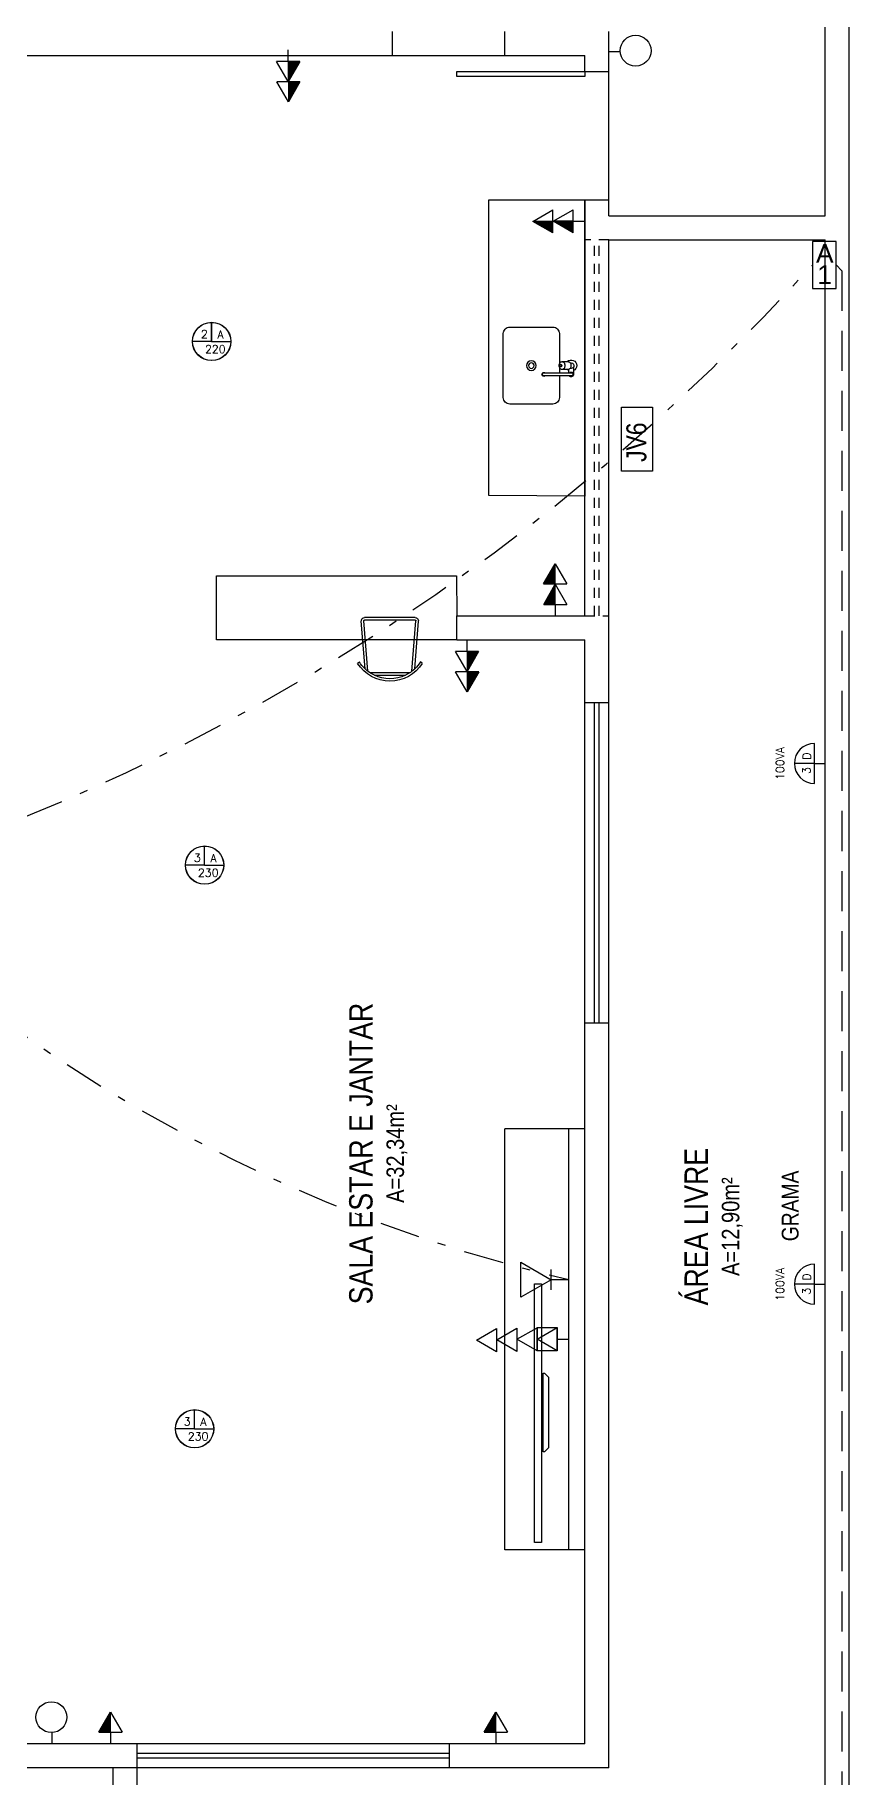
# Model space of a CAD drawing. Header units: millimetres. Extents: x 2718 to 3327, y 272 to 594.
# Drawn here: x 3274.97 to 3285.14, y 425.28 to 447.05 of the extents above; entities that cross this region are included whole.
import ezdxf
from ezdxf.enums import TextEntityAlignment as Align

# ---------------------------------------------------------------- set-up
doc = ezdxf.new("R2010")
doc.units = ezdxf.units.MM
doc.header["$MEASUREMENT"] = 0
for name, pattern in [('CONTINU', [0]), ('DASHDOT', [1, 0.5, -0.25, 0, -0.25]), ('DASHDOT2', [0.5, 0.25, -0.125, 0, -0.125]), ('DASHED', [0.75, 0.5, -0.25]), ('HIDDEN2', [0.1875, 0.125, -0.0625])]:
    doc.linetypes.add(name, pattern=pattern)
doc.layers.get('0').update_dxf_attribs({"linetype": 'CONTINUOUS'})
for name, color, linetype in [('E-txt-g', 3, 'CONTINUOUS'), ('HIDROSSANITÁRIO', 8, 'CONTINUOUS'), ('Iluminação_Arandela', 50, 'CONTINUOUS'), ('Iluminação_Teto', 50, 'CONTINUOUS'), ('PONTOS_ELETRICOS', 2, 'CONTINUOUS'), ('Segurança', 170, 'CONTINUOUS'), ('Tomadas_Interruptores', 50, 'CONTINUOUS'), ('TXT_0', 7, 'CONTINUOUS')]:
    doc.layers.add(name, color=color, linetype=linetype)
for name, color, linetype, lineweight in [('E-Txt-W', 7, 'CONTINUOUS', 20), ('Eletroduto_Parede', 200, 'DASHED', 30), ('Eletroduto_Piso', 32, 'DASHDOT', 30)]:
    doc.layers.add(name, color=color, linetype=linetype, lineweight=lineweight)
doc.styles.add('ARIAL', font='arial.ttf', dxfattribs={"height": 2})
doc.styles.add('F2', font='ARIALN.TTF')
doc.styles.add('PADRAO_TXT', font='romans.shx')
doc.styles.add('REG60', font='romans.shx', dxfattribs={"width": 0.8, "height": 0.15})
doc.styles.add('REG80', font='romans.shx', dxfattribs={"width": 0.8, "height": 0.2})
doc.styles.add('ROMANS', font='romans.shx', dxfattribs={"height": 0.1})

# ---------------------------------------------------------------- blocks, each defined once
blk = doc.blocks.new('Cuba coz')
at = {"color": 8}
blk.add_line((7.5, -4.5), (7.5, -2.4), dxfattribs=at)
for points in [[(13.4, -6.5), (13.4, -20, 0.414214), (17.4, -24), (44.4, -24, 0.414214), (48.4, -20), (48.4, 20, 0.414214), (44.4, 24), (17.4, 24, 0.414214), (13.4, 20), (13.4, 0.7)], [(6.7, 1.7), (6, 1.7, 0.546464), (4.4, -0.7, -0.10784), (4.5, -1.1), (4.5, -5.5)], [(11.7, 2.5), (8, 2.5, 0.133256), (7.3, 2.3, 0.106756), (6.7, 1.8, 0.082828), (6.3, 1, 0.071352), (6.2, 0, 0.071352), (6.3, -1, 0.082828), (6.7, -1.8, 0.106756), (7.3, -2.3, 0.133256), (8, -2.5), (11.7, -2.5)], [(4.4, -0.7, 0.293273), (6, -1.8), (6.7, -1.8)], [(13.4, -1), (13.4, -4.5, 0.414214)]]:
    blk.add_lwpolyline(points, format="xyb", dxfattribs=at)
for points in [[(11.7, -2.5, 0.133256), (12.4, -2.3, 0.106756), (13, -1.8, 0.082828), (13.3, -1, 0.071352), (13.5, 0, 0.071352), (13.3, 1, 0.082828), (13, 1.8, 0.106756), (12.4, 2.3, 0.133256), (11.7, 2.5, 0.133256), (11.1, 2.3, 0.106756), (10.5, 1.8, 0.082828), (10.1, 1, 0.071352), (10, 0, 0.071352), (10.1, -1, 0.082828), (10.5, -1.8, 0.106756), (11.1, -2.3, 0.133256)], [(12.5, 0.7, 0.133256), (12.3, 0.7, 0.106756), (12.1, 0.5, 0.082828), (12, 0.3, 0.071352), (11.9, 0, 0.071352), (12, -0.3, 0.082828), (12.1, -0.5, 0.106756), (12.3, -0.7, 0.133256), (12.5, -0.8, 0.133256), (12.7, -0.7, 0.106756), (12.8, -0.5, 0.082828), (13, -0.3, 0.071352), (13, 0, 0.071352), (13, 0.3, 0.082828), (12.8, 0.5, 0.106756), (12.7, 0.7, 0.133256)], [(6, -6.5), (23, -6.5, 1), (23, -4.5), (6, -4.5, 1)]]:
    blk.add_lwpolyline(points, format="xyb", close=True, dxfattribs=at)
for radius in [3, 1.75]:
    blk.add_circle((30.9, 0), radius, dxfattribs=at)
for centre, radius, start, end in [((6, 0), 3.5, 45.5847, 244.6231), ((6, -5.5), 1.5, 41.8103, 318.1897), ((6, 0), 3.5, 295.3769, 314.4153), ((23, -5.5), 1.25, 233.1301, 126.8699)]:
    blk.add_arc(centre, radius, start, end, dxfattribs=at)
blk = doc.blocks.new('cadeira3')
at = {"color": 8}
for p, q in [((332.1, -203.5), (329.2, -240.8)), ((334.3, -201.7), (331.2, -241)), ((335.9, -200.5), (367.1, -200.5)), ((339.4, -198.5), (363.6, -198.5)), ((368.7, -201.7), (371.8, -241)), ((370.9, -203.5), (373.8, -240.8)), ((326.2, -207.8), (327.7, -208.9)), ((376.8, -207.8), (375.3, -208.9)), ((371.3, -241.5), (331.7, -241.5)), ((371.3, -243.5), (331.7, -243.5))]:
    blk.add_line(p, q, dxfattribs=at)
for centre, radius, start, end in [((351.5, -223.9), 30, 32.591, 147.409), ((351.5, -223.9), 28.2, 133.4739, 147.6689), ((351.5, -223.9), 28.2, 115.4935, 133.4739), ((351.5, -223.9), 28.2, 64.5065, 115.4935), ((351.5, -223.9), 28.2, 46.5261, 64.5065), ((351.5, -223.9), 28.2, 32.3311, 46.5261), ((331.7, -241), 2.5, 175.5276, 270), ((331.7, -241), 0.5, 175.5276, 270), ((371.3, -241), 2.5, 270, 4.4724), ((371.3, -241), 0.5, 270, 4.4724)]:
    blk.add_arc(centre, radius, start, end, dxfattribs=at)
blk = doc.blocks.new('TXT-AMB75')
at = {"layer": 'E-txt-g', "style": 'REG80', "width": 0.8, "flags": 8}
blk.add_attdef('TXT', text='', height=0.2, dxfattribs=at).set_placement((0.005, 0.296), align=Align.CENTER)
at = {"layer": 'E-Txt-W', "style": 'REG60', "width": 0.8, "flags": 8}
blk.add_attdef('TXT', text='', height=0.15, dxfattribs=at).set_placement((0.005, 0.027), align=Align.CENTER)
blk = doc.blocks.new('luminaria3')
at = {"layer": 'PONTOS_ELETRICOS'}
for p, q in [((0, 0.133), (0, 0.383)), ((-0.09, 0), (0.09, 0)), ((0, 0.133), (0, 0))]:
    blk.add_line(p, q, dxfattribs=at)
blk.add_lwpolyline([(0.25, 0.133, 1), (-0.25, 0.133)], format="xyb", close=True, dxfattribs=at)
at = {"layer": 'TXT_0', "style": 'PADRAO_TXT', "flags": 8}
for tag, p in [('PO', (-0.001, 0.563)), ('CI', (-0.089, 0.232)), ('CO', (0.091, 0.229))]:
    blk.add_attdef(tag, text='', height=0.1, dxfattribs=at).set_placement(p, align=Align.MIDDLE)

msp = doc.modelspace()

# ---------------------------------------------------------------- hatches: boundary and pattern name
at = {"layer": 'Tomadas_Interruptores'}
h = msp.add_hatch(color=256, dxfattribs=at)
h.dxf.hatch_style = 1
h.paths.add_polyline_path([(3278.134, 446.463), (3278.278, 446.713), (3278.134, 446.713)])
h = msp.add_hatch(color=256, dxfattribs=at)
h.dxf.hatch_style = 1
h.paths.add_polyline_path([(3278.135, 446.207), (3278.28, 446.458), (3278.135, 446.458)])
h = msp.add_hatch(color=256, dxfattribs=at)
h.dxf.hatch_style = 1
h.paths.add_polyline_path([(3281.187, 444.715), (3281.437, 444.571), (3281.437, 444.715)])
h = msp.add_hatch(color=256, dxfattribs=at)
h.dxf.hatch_style = 1
h.paths.add_polyline_path([(3281.442, 444.717), (3281.693, 444.572), (3281.693, 444.717)])
h = msp.add_hatch(color=256, dxfattribs=at)
h.dxf.hatch_style = 1
h.paths.add_polyline_path([(3281.467, 440.436), (3281.322, 440.186), (3281.467, 440.186)])
h = msp.add_hatch(color=256, dxfattribs=at)
h.dxf.hatch_style = 1
h.paths.add_polyline_path([(3281.468, 440.181), (3281.324, 439.93), (3281.468, 439.93)])
h = msp.add_hatch(color=256, dxfattribs=at)
h.dxf.hatch_style = 1
h.paths.add_polyline_path([(3280.366, 439.09), (3280.511, 439.341), (3280.366, 439.341)])
h = msp.add_hatch(color=256, dxfattribs=at)
h.dxf.hatch_style = 1
h.paths.add_polyline_path([(3280.367, 438.835), (3280.512, 439.086), (3280.367, 439.086)])
h = msp.add_hatch(color=256, dxfattribs=at)
h.dxf.hatch_style = 1
h.paths.add_polyline_path([(3275.914, 426.087), (3275.769, 425.837), (3275.914, 425.837)])
h = msp.add_hatch(color=256, dxfattribs=at)
h.dxf.hatch_style = 1
h.paths.add_polyline_path([(3280.726, 426.087), (3280.581, 425.837), (3280.726, 425.837)])

# ---------------------------------------------------------------- linework, layer by layer
at = {"layer": 'Eletroduto_Parede', "lineweight": 30}
for p, q in [((3284.974, 444.17), (3285.046, 444.098)), ((3285.046, 444.098), (3285.046, 418.811))]:
    msp.add_line(p, q, dxfattribs=at)
at = {"layer": 'Eletroduto_Piso', "lineweight": 30}
for centre, radius, start, end in [((3264.448, 462.546), 27.332, 287.7527, 317.7527), ((3286.028, 450.379), 19.39, 226.9124, 256.9124)]:
    msp.add_arc(centre, radius, start, end, dxfattribs=at)
at = {"layer": 'HIDROSSANITÁRIO', "color": 8, "linetype": 'Continuous'}
for p, q in [((3285.137, 417.686), (3285.137, 462.686)), ((3284.837, 444.786), (3284.837, 462.386)), ((3279.437, 446.786), (3279.437, 447.086)), ((3280.837, 446.786), (3280.837, 447.086)), ((3282.137, 446.586), (3282.137, 447.086)), ((3272.337, 446.786), (3279.437, 446.786)), ((3279.437, 446.786), (3280.837, 446.786)), ((3280.837, 446.786), (3281.837, 446.786)), ((3281.837, 446.586), (3281.837, 446.786)), ((3281.837, 446.586), (3282.137, 446.586)), ((3282.137, 444.986), (3282.137, 446.586)), ((3281.837, 439.786), (3281.837, 444.986)), ((3281.837, 444.986), (3282.137, 444.986)), ((3282.137, 444.786), (3282.137, 444.986)), ((3282.137, 444.786), (3284.837, 444.786)), ((3282.137, 438.703), (3282.137, 444.486)), ((3282.137, 444.486), (3284.837, 444.486)), ((3284.837, 418.386), (3284.837, 444.486)), ((3277.237, 439.486), (3277.237, 440.286)), ((3277.237, 440.286), (3280.233, 440.286)), ((3280.233, 440.286), (3280.237, 439.786)), ((3280.237, 439.786), (3281.837, 439.786)), ((3280.237, 439.486), (3280.237, 439.786)), ((3280.237, 439.486), (3277.237, 439.486)), ((3280.237, 439.486), (3281.837, 439.486)), ((3281.837, 438.703), (3281.837, 439.486)), ((3281.837, 438.703), (3282.137, 438.703)), ((3281.837, 434.703), (3281.837, 438.703)), ((3281.957, 434.703), (3281.957, 438.703)), ((3282.017, 434.703), (3282.017, 438.703)), ((3282.137, 434.703), (3282.137, 438.703)), ((3281.837, 425.692), (3281.837, 434.703)), ((3281.837, 434.703), (3282.137, 434.703)), ((3282.137, 425.392), (3282.137, 434.703)), ((3276.244, 425.692), (3274.371, 425.692)), ((3280.144, 425.692), (3276.244, 425.692)), ((3276.244, 425.692), (3276.244, 425.392)), ((3281.837, 425.692), (3280.144, 425.692)), ((3280.144, 425.692), (3280.144, 425.392)), ((3276.244, 425.392), (3274.246, 425.392)), ((3280.144, 425.572), (3276.244, 425.572)), ((3280.144, 425.512), (3276.244, 425.512)), ((3276.244, 425.512), (3276.244, 423.685)), ((3280.144, 425.392), (3276.244, 425.392)), ((3282.137, 425.392), (3280.144, 425.392))]:
    msp.add_line(p, q, dxfattribs=at)
at = {"layer": 'HIDROSSANITÁRIO', "color": 8, "linetype": 'HIDDEN2'}
for p, q in [((3282.137, 444.486), (3281.837, 444.486)), ((3281.957, 439.786), (3281.957, 444.486)), ((3282.017, 439.786), (3282.017, 444.486)), ((3281.837, 439.786), (3282.137, 439.786))]:
    msp.add_line(p, q, dxfattribs=at)
at = {"layer": 'HIDROSSANITÁRIO', "color": 8, "linetype": 'CONTINU'}
for p, q in [((3280.837, 428.118), (3280.837, 433.378)), ((3281.837, 433.378), (3280.837, 433.378)), ((3281.637, 428.118), (3281.637, 433.378)), ((3281.837, 428.118), (3280.837, 428.118))]:
    msp.add_line(p, q, dxfattribs=at)
at = {"layer": 'HIDROSSANITÁRIO', "color": 8, "linetype": 'DASHDOT2'}
msp.add_line((3275.944, 425.392, 3.659), (3275.944, 420.994, 3.659), dxfattribs=at)
at = {"layer": 'HIDROSSANITÁRIO', "color": 8, "linetype": 'Continuous'}
msp.add_lwpolyline([(3281.837, 446.586), (3281.837, 446.526), (3280.237, 446.526), (3280.237, 446.586)], close=True, dxfattribs=at)
at = {"layer": 'HIDROSSANITÁRIO', "color": 8, "linetype": 'CONTINU'}
for points in [[(3280.637, 441.288), (3280.637, 444.986), (3281.837, 444.986), (3281.837, 441.281)], [(3281.21, 431.442), (3281.295, 431.442), (3281.295, 428.209), (3281.21, 428.209)], [(3281.315, 430.325), (3281.332, 430.325), (3281.383, 430.274), (3281.383, 429.39), (3281.332, 429.339), (3281.315, 429.339)]]:
    msp.add_lwpolyline(points, close=True, dxfattribs=at)
at = {"layer": 'HIDROSSANITÁRIO', "color": 8, "elevation": 3.659}
msp.add_lwpolyline([(3282.294, 441.595), (3282.294, 442.395), (3282.683, 442.395), (3282.683, 441.595)], close=True, dxfattribs=at)
at = {"layer": 'Iluminação_Teto'}
for p, q in [((3277.177, 443.214), (3277.177, 443.453)), ((3277.177, 443.214), (3277.177, 443.453)), ((3277.178, 443.215, -0.26), (3277.178, 443.454, -0.26)), ((3277.177, 443.214), (3276.938, 443.214)), ((3277.177, 443.214), (3276.938, 443.214)), ((3277.178, 443.215, -0.26), (3276.939, 443.215, -0.26)), ((3277.179, 443.218), (3277.175, 443.214)), ((3277.179, 443.218), (3277.175, 443.214)), ((3277.179, 443.219, -0.26), (3277.176, 443.215, -0.26)), ((3277.176, 443.214, 0.983), (3277.179, 443.217, 0.985)), ((3277.176, 443.214, 0.983), (3277.179, 443.217, 0.985)), ((3277.18, 443.216, -0.13), (3277.176, 443.214, -0.13)), ((3277.18, 443.216, -0.13), (3277.176, 443.214, -0.13)), ((3277.176, 443.215, -0.26), (3277.178, 443.214, -0.26)), ((3277.176, 443.215, -0.26), (3277.178, 443.214, -0.26)), ((3277.177, 443.219), (3277.182, 443.214)), ((3277.177, 443.219), (3277.182, 443.214)), ((3277.177, 443.218), (3277.181, 443.214)), ((3277.177, 443.218), (3277.181, 443.214)), ((3277.177, 443.215, 0.724), (3277.18, 443.218, 0.726)), ((3277.18, 443.217, -0.39), (3277.177, 443.215, -0.39)), ((3277.18, 443.216, 7.318), (3277.177, 443.214, 7.308)), ((3277.18, 443.216, 7.318), (3277.177, 443.214, 7.308)), ((3277.177, 443.216, -0.52), (3277.179, 443.215, -0.52)), ((3277.177, 443.215, 0.073), (3277.18, 443.214, 0.073)), ((3277.177, 443.215, 0.073), (3277.18, 443.214, 0.073)), ((3277.177, 443.214), (3277.417, 443.214)), ((3277.177, 443.214), (3277.417, 443.214)), ((3277.178, 443.22, -0.26), (3277.183, 443.215, -0.26)), ((3277.178, 443.219, -0.26), (3277.181, 443.215, -0.26)), ((3277.181, 443.217, 7.058), (3277.178, 443.215, 7.049)), ((3277.178, 443.216, -0.187), (3277.181, 443.215, -0.187)), ((3277.178, 443.215, -0.26), (3277.417, 443.215, -0.26)), ((3277.09, 436.672), (3277.09, 436.911)), ((3277.089, 436.671, 0.26), (3276.85, 436.671, 0.26)), ((3277.089, 436.671, 0.26), (3277.328, 436.671, 0.26)), ((3277.09, 436.672), (3277.329, 436.672)), ((3276.964, 429.628, 0.26), (3276.964, 429.867, 0.26)), ((3276.965, 429.629), (3276.965, 429.868)), ((3276.964, 429.628, 0.26), (3276.725, 429.628, 0.26)), ((3276.965, 429.629), (3276.726, 429.629)), ((3276.965, 429.632, 0.26), (3276.962, 429.628, 0.26)), ((3276.962, 429.628, 1.243), (3276.965, 429.631, 1.245)), ((3276.966, 429.63, 0.13), (3276.962, 429.628, 0.13)), ((3276.966, 429.633), (3276.963, 429.629)), ((3276.963, 429.629, 0.983), (3276.966, 429.633, 0.985)), ((3276.967, 429.631, -0.13), (3276.963, 429.629, -0.13)), ((3276.966, 429.63, 7.578), (3276.963, 429.628, 7.568)), ((3276.963, 429.629), (3276.964, 429.628)), ((3276.964, 429.633, 0.26), (3276.968, 429.628, 0.26)), ((3276.964, 429.632, 0.26), (3276.967, 429.628, 0.26)), ((3276.967, 429.631, 7.318), (3276.964, 429.629, 7.308)), ((3276.964, 429.63, 0.333), (3276.966, 429.628, 0.333)), ((3276.964, 429.63, -0.26), (3276.965, 429.629, -0.26)), ((3276.964, 429.628, 0.26), (3277.203, 429.628, 0.26)), ((3276.965, 429.634), (3276.969, 429.629)), ((3276.965, 429.633), (3276.968, 429.629)), ((3276.965, 429.631, 0.073), (3276.967, 429.629, 0.073)), ((3276.965, 429.629), (3277.204, 429.629))]:
    msp.add_line(p, q, dxfattribs=at)
for centre in [(3277.177, 443.214), (3277.177, 443.214), (3277.178, 443.215, -0.26), (3277.089, 436.671, 0.26), (3277.09, 436.672), (3276.964, 429.628, 0.26), (3276.965, 429.629)]:
    msp.add_circle(centre, 0.239, dxfattribs=at)
at = {"layer": 'Segurança'}
for p, q in [((3281.036, 431.712), (3281.417, 431.492)), ((3281.036, 431.272), (3281.036, 431.712)), ((3281.417, 431.492), (3281.036, 431.272)), ((3281.417, 431.492), (3281.417, 431.618)), ((3281.637, 431.492), (3281.417, 431.492)), ((3281.417, 431.366), (3281.417, 431.492))]:
    msp.add_line(p, q, dxfattribs=at)
msp.add_lwpolyline([(3284.681, 443.877), (3284.974, 443.877), (3284.974, 444.463), (3284.681, 444.463)], close=True, dxfattribs=at)
at = {"layer": 'Tomadas_Interruptores'}
for p, q in [((3278.278, 446.713), (3277.989, 446.713)), ((3278.134, 446.463), (3277.989, 446.713)), ((3278.134, 446.713), (3278.134, 446.858)), ((3278.278, 446.713), (3278.134, 446.463)), ((3278.134, 446.713), (3278.134, 446.463)), ((3282.137, 446.836), (3282.278, 446.836)), ((3278.28, 446.458), (3277.991, 446.458)), ((3278.135, 446.207), (3277.991, 446.458)), ((3278.28, 446.458), (3278.135, 446.207)), ((3278.135, 446.458), (3278.135, 446.207)), ((3281.187, 444.715), (3281.437, 444.86)), ((3281.437, 444.571), (3281.437, 444.86)), ((3281.442, 444.717), (3281.693, 444.861)), ((3281.693, 444.572), (3281.693, 444.861)), ((3281.437, 444.571), (3281.187, 444.715)), ((3281.437, 444.715), (3281.187, 444.715)), ((3281.693, 444.572), (3281.442, 444.717)), ((3281.693, 444.717), (3281.442, 444.717)), ((3281.693, 444.717), (3281.837, 444.717)), ((3281.322, 440.186), (3281.467, 440.436)), ((3281.467, 440.436), (3281.611, 440.186)), ((3281.467, 440.186), (3281.467, 440.436)), ((3281.322, 440.186), (3281.611, 440.186)), ((3281.324, 439.93), (3281.468, 440.181)), ((3281.468, 440.181), (3281.613, 439.93)), ((3281.468, 439.93), (3281.468, 440.181)), ((3281.324, 439.93), (3281.613, 439.93)), ((3281.468, 439.93), (3281.468, 439.786)), ((3280.511, 439.341), (3280.221, 439.341)), ((3280.366, 439.09), (3280.221, 439.341)), ((3280.366, 439.341), (3280.366, 439.486)), ((3280.511, 439.341), (3280.366, 439.09)), ((3280.366, 439.341), (3280.366, 439.09)), ((3280.512, 439.086), (3280.223, 439.086)), ((3280.367, 438.835), (3280.223, 439.086)), ((3280.512, 439.086), (3280.367, 438.835)), ((3280.367, 439.086), (3280.367, 438.835)), ((3280.484, 430.736), (3280.735, 430.88)), ((3280.735, 430.881), (3280.735, 430.591)), ((3280.738, 430.74), (3280.989, 430.885)), ((3280.989, 430.885), (3280.989, 430.595)), ((3280.99, 430.747), (3281.24, 430.891)), ((3281.24, 430.892), (3281.24, 430.602)), ((3281.242, 430.604), (3281.242, 430.894)), ((3281.242, 430.894), (3281.493, 430.894)), ((3281.242, 430.748), (3281.493, 430.893)), ((3281.493, 430.894), (3281.493, 430.604)), ((3281.493, 430.604), (3281.493, 430.893)), ((3280.735, 430.591), (3280.484, 430.736)), ((3280.989, 430.595), (3280.738, 430.74)), ((3281.24, 430.602), (3280.99, 430.747)), ((3281.493, 430.604), (3281.242, 430.748)), ((3281.493, 430.604), (3281.242, 430.604)), ((3281.493, 430.748), (3281.637, 430.748)), ((3275.769, 425.837), (3275.914, 426.087)), ((3275.914, 426.087), (3276.058, 425.837)), ((3275.914, 425.837), (3275.914, 426.087)), ((3280.581, 425.837), (3280.726, 426.087)), ((3280.726, 426.087), (3280.871, 425.837)), ((3280.726, 425.837), (3280.726, 426.087)), ((3275.187, 425.692), (3275.187, 425.833)), ((3275.769, 425.837), (3276.058, 425.837)), ((3275.914, 425.837), (3275.914, 425.692)), ((3280.581, 425.837), (3280.871, 425.837)), ((3280.726, 425.837), (3280.726, 425.692))]:
    msp.add_line(p, q, dxfattribs=at)
for centre in [(3282.471, 446.847), (3275.176, 426.026)]:
    msp.add_circle(centre, 0.193, dxfattribs=at)

# ---------------------------------------------------------------- block references
ref = msp.add_blockref('TXT-AMB75', (3279.618, 433.06, 3.659), dxfattribs=dict(xscale=1.458, yscale=1.458, zscale=1.458, rotation=90))
ref.add_attrib('TXT', 'SALA ESTAR E JANTAR', dxfattribs={"layer": 'E-txt-g', "color": 2, "height": 0.2916, "rotation": 90, "style": 'F2'}).set_placement((3279.186, 433.068, 3.659), align=Align.CENTER)
ref.add_attrib('TXT', 'A=32,34m²', dxfattribs={"layer": 'E-Txt-W', "height": 0.2187, "rotation": 90, "style": 'F2'}).set_placement((3279.579, 433.068, 3.659), align=Align.CENTER)
ref = msp.add_blockref('TXT-AMB75', (3283.805, 432.147, 3.659), dxfattribs=dict(xscale=1.458, yscale=1.458, zscale=1.458, rotation=90))
ref.add_attrib('TXT', 'ÁREA LIVRE', dxfattribs={"layer": 'E-txt-g', "color": 2, "height": 0.2916, "rotation": 90, "style": 'F2'}).set_placement((3283.373, 432.155, 3.659), align=Align.CENTER)
ref.add_attrib('TXT', 'A=12,90m²', dxfattribs={"layer": 'E-Txt-W', "height": 0.2187, "rotation": 90, "style": 'F2'}).set_placement((3283.766, 432.155, 3.659), align=Align.CENTER)
at = {"layer": 'HIDROSSANITÁRIO', "color": 8, "xscale": -0.02, "yscale": 0.02, "zscale": 0.02}
msp.add_blockref('Cuba coz', (3281.787, 442.913, -12.669), dxfattribs=at)
at = {"layer": 'HIDROSSANITÁRIO', "color": 8, "linetype": 'CONTINU', "xscale": -0.01600000000034925, "yscale": 0.01599999999998545, "zscale": 0.016, "rotation": 180}
msp.add_blockref('cadeira3', (3273.779, 435.869), dxfattribs=at)
at = {"layer": 'Iluminação_Arandela'}
ref = msp.add_blockref('luminaria3', (3284.837, 437.942), dxfattribs=dict(at, rotation=89.99999999999999))
ref.add_attrib('CI', '3', dxfattribs={"layer": 'TXT_0', "height": 0.1, "rotation": 90, "style": 'PADRAO_TXT'}).set_placement((3284.605, 437.853), align=Align.MIDDLE)
ref.add_attrib('CO', 'D', dxfattribs={"layer": 'TXT_0', "height": 0.1, "rotation": 90, "style": 'PADRAO_TXT'}).set_placement((3284.608, 438.033), align=Align.MIDDLE)
ref.add_attrib('PO', '100VA', dxfattribs={"layer": 'TXT_0', "height": 0.1, "rotation": 90, "style": 'PADRAO_TXT'}).set_placement((3284.274, 437.941), align=Align.MIDDLE)
ref = msp.add_blockref('luminaria3', (3284.837, 431.436), dxfattribs=dict(at, rotation=89.99999999999999))
ref.add_attrib('CI', '3', dxfattribs={"layer": 'TXT_0', "height": 0.1, "rotation": 90, "style": 'PADRAO_TXT'}).set_placement((3284.605, 431.347), align=Align.MIDDLE)
ref.add_attrib('CO', 'D', dxfattribs={"layer": 'TXT_0', "height": 0.1, "rotation": 90, "style": 'PADRAO_TXT'}).set_placement((3284.608, 431.526), align=Align.MIDDLE)
ref.add_attrib('PO', '100VA', dxfattribs={"layer": 'TXT_0', "height": 0.1, "rotation": 90, "style": 'PADRAO_TXT'}).set_placement((3284.274, 431.434), align=Align.MIDDLE)

# ---------------------------------------------------------------- texts
at = {"layer": 'HIDROSSANITÁRIO', "color": 8, "linetype": 'Continuous', "style": 'F2'}
msp.add_text('JV6', height=0.2492, rotation=90, dxfattribs=at).set_placement((3282.356, 441.71, 3.659), align=Align.TOP_LEFT)
at = {"layer": 'HIDROSSANITÁRIO', "color": 8, "style": 'F2'}
msp.add_text('GRAMA', height=0.2103, rotation=90, dxfattribs=at).set_placement((3284.506, 431.972))
at = {"layer": 'Iluminação_Teto', "char_height": 0.1, "attachment_point": 1, "style": 'ROMANS'}
for s, width, insert in [('2', 0.17209, (3277.043, 443.355, -0.26)), ('A', 0.17209, (3277.249, 443.352, -0.26)), ('220', 0.13804, (3277.094, 443.168, -0.26)), ('3', 0.17209, (3276.955, 436.813)), ('A', 0.17209, (3277.161, 436.809)), ('230', 0.13804, (3277.006, 436.626)), ('3', 0.17209, (3276.829, 429.769)), ('A', 0.17209, (3277.035, 429.766)), ('230', 0.13804, (3276.88, 429.583))]:
    msp.add_mtext_dynamic_manual_height_columns(s, width=width, gutter_width=0.5, heights=[0], dxfattribs=dict(at, insert=insert))
at = {"layer": 'Segurança', "style": 'ARIAL'}
for s, p in [('A', (3284.724, 444.199)), ('1', (3284.739, 443.932))]:
    msp.add_text(s, height=0.235, dxfattribs=at).set_placement(p)

doc.saveas('drawing.dxf')
